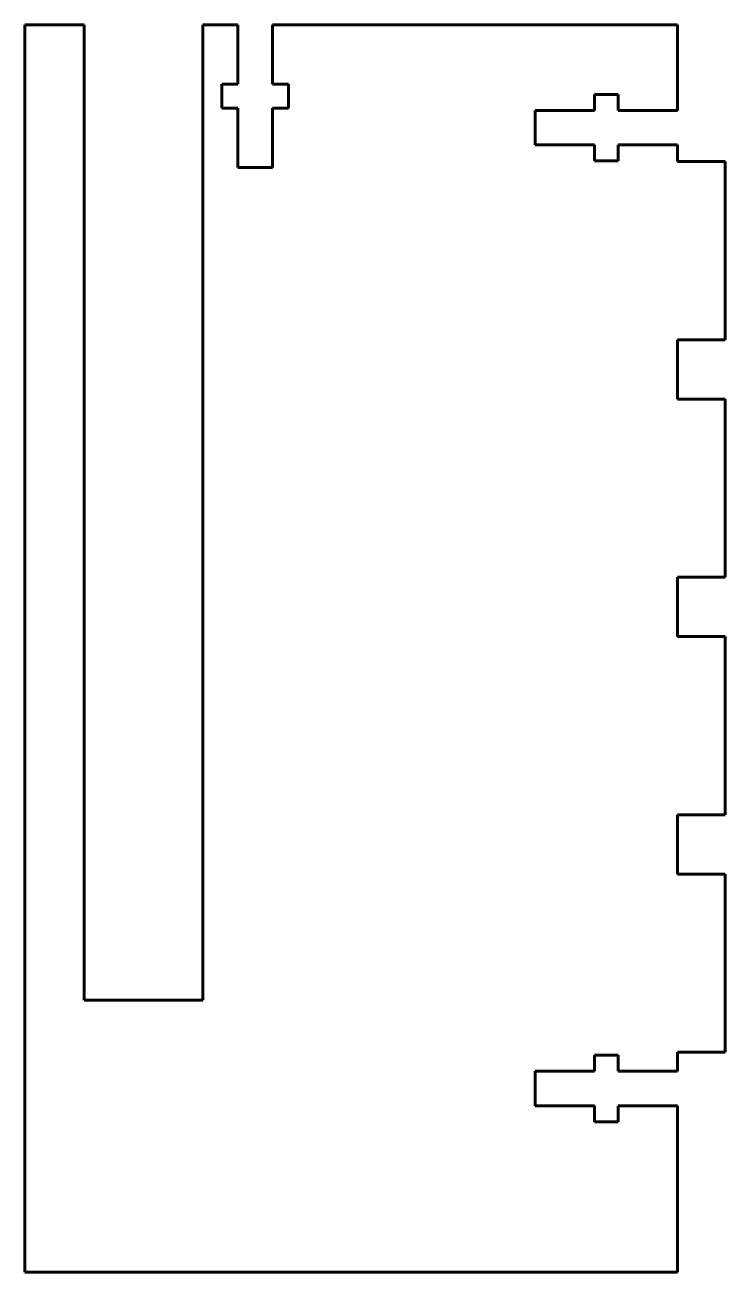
# Model space of a CAD drawing. Header units: millimetres. Extents: x -28 to 31, y -71 to 34.
import ezdxf

# ---------------------------------------------------------------- set-up
doc = ezdxf.new("R2010")
doc.units = ezdxf.units.MM
doc.linetypes.add('K5LT_BASIC', pattern=[0])

msp = doc.modelspace()

# ---------------------------------------------------------------- linework, layer by layer
at = {"color": 150, "linetype": 'K5LT_BASIC', "lineweight": 60, "true_color": 0x0080ff}
for p, q in [((-22.5, 34), (-27.5, 34)), ((-27.5, 34), (-27.5, -71)), ((-22.5, -48.1), (-22.5, 34)), ((-9.55, 34), (-12.5, 34)), ((-12.5, 34), (-12.5, -48.1)), ((-9.55, 29), (-9.55, 34)), ((27.5, 34), (-6.65, 34)), ((-6.65, 34), (-6.65, 29)), ((27.5, 26.8), (27.5, 34)), ((-10.9, 29), (-9.55, 29)), ((-10.9, 27), (-10.9, 29)), ((-6.65, 29), (-5.3, 29)), ((-5.3, 29), (-5.3, 27)), ((20.5, 28.15), (22.5, 28.15)), ((20.5, 26.8), (20.5, 28.15)), ((22.5, 28.15), (22.5, 26.8)), ((-9.55, 27), (-10.9, 27)), ((-9.55, 22), (-9.55, 27)), ((-6.65, 27), (-6.65, 22)), ((-5.3, 27), (-6.65, 27)), ((15.5, 23.9), (15.5, 26.8)), ((15.5, 26.8), (20.5, 26.8)), ((22.5, 26.8), (27.5, 26.8)), ((20.5, 23.9), (15.5, 23.9)), ((20.5, 22.55), (20.5, 23.9)), ((22.5, 23.9), (22.5, 22.55)), ((27.5, 23.9), (22.5, 23.9)), ((27.5, 22.5), (27.5, 23.9)), ((22.5, 22.55), (20.5, 22.55)), ((27.5, 22.5), (31.5, 22.5)), ((31.5, 22.5), (31.5, 7.5)), ((-6.65, 22), (-9.55, 22)), ((27.5, 2.5), (27.5, 7.5)), ((31.5, 7.5), (27.5, 7.5)), ((27.5, 2.5), (31.5, 2.5)), ((31.5, 2.5), (31.5, -12.5)), ((27.5, -17.5), (27.5, -12.5)), ((31.5, -12.5), (27.5, -12.5)), ((27.5, -17.5), (31.5, -17.5)), ((31.5, -17.5), (31.5, -32.5)), ((27.5, -37.5), (27.5, -32.5)), ((31.5, -32.5), (27.5, -32.5)), ((27.5, -37.5), (31.5, -37.5)), ((31.5, -37.5), (31.5, -52.5)), ((-12.5, -48.1), (-22.5, -48.1)), ((20.5, -52.75), (22.5, -52.75)), ((20.5, -54.1), (20.5, -52.75)), ((22.5, -52.75), (22.5, -54.1)), ((27.5, -54.1), (27.5, -52.5)), ((31.5, -52.5), (27.5, -52.5)), ((15.5, -54.1), (20.5, -54.1)), ((15.5, -57), (15.5, -54.1)), ((22.5, -54.1), (27.5, -54.1)), ((20.5, -57), (15.5, -57)), ((20.5, -58.35), (20.5, -57)), ((27.5, -57), (22.5, -57)), ((22.5, -57), (22.5, -58.35)), ((27.5, -71), (27.5, -57)), ((22.5, -58.35), (20.5, -58.35)), ((-27.5, -71), (27.5, -71))]:
    msp.add_line(p, q, dxfattribs=at)

doc.saveas('drawing.dxf')
